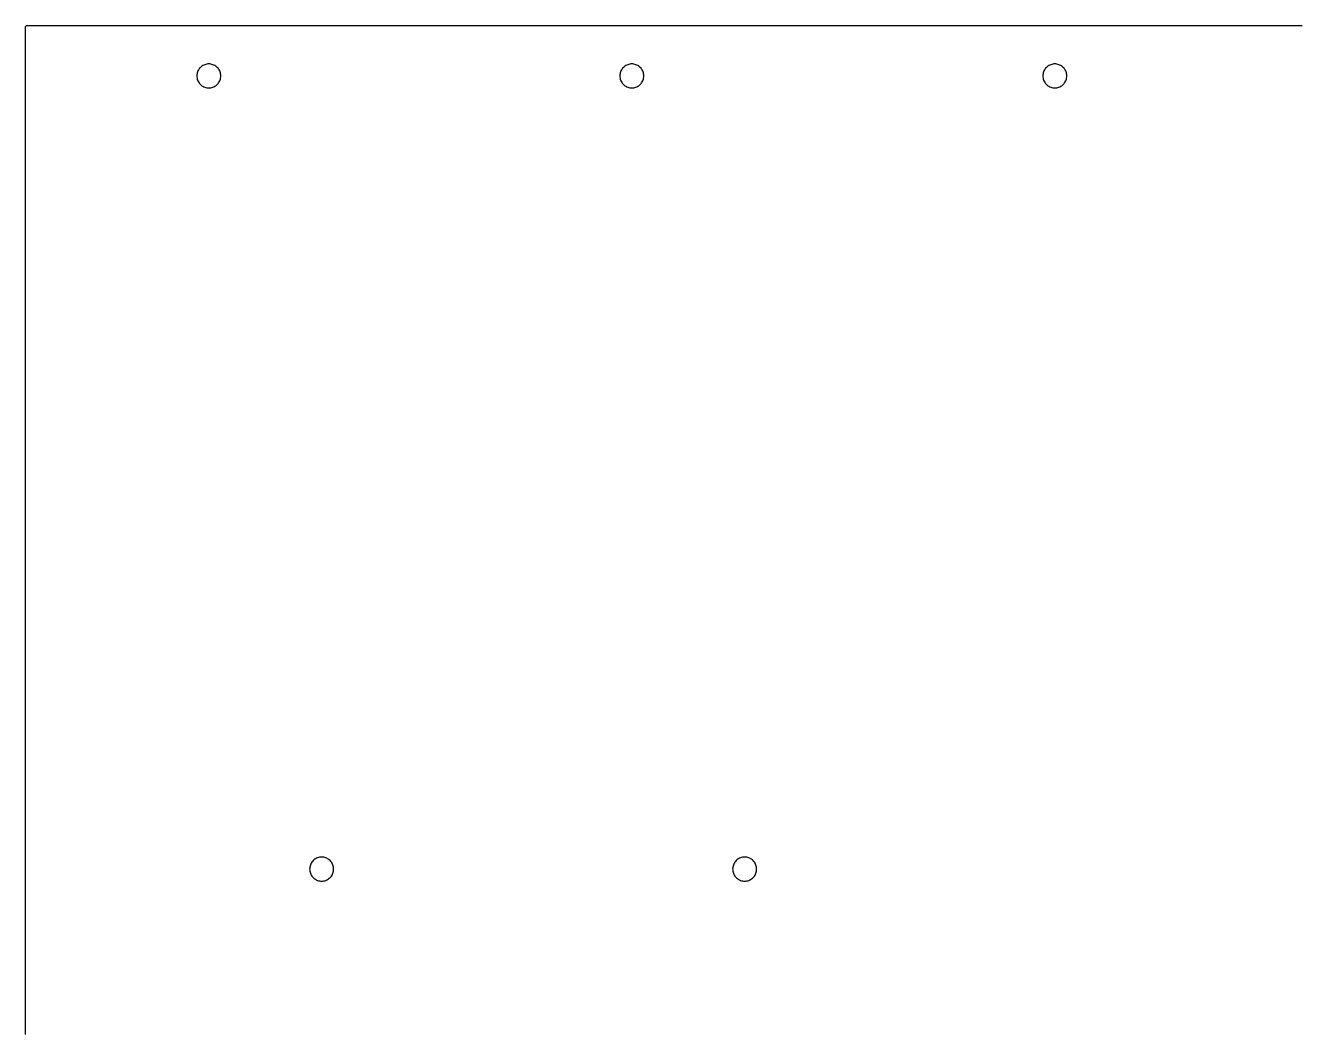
# Model space of a CAD drawing. Header units: millimetres. Extents: x 0 to 1322, y -1284 to 196.
# Drawn here: x 480 to 661, y -1140.8 to -997.7 of the extents above; entities that cross this region are included whole.
import ezdxf

# ---------------------------------------------------------------- set-up
doc = ezdxf.new("R2010")
doc.units = ezdxf.units.MM
doc.layers.add('REFERENCE_GEOMETRY', color=7, linetype='Continuous')

msp = doc.modelspace()

# ---------------------------------------------------------------- linework, layer by layer
at = {"layer": 'REFERENCE_GEOMETRY'}
msp.add_lwpolyline([(480, -1140.8054), (480, -1140.5554), (480, -1140.3054), (480, -1140.0555), (480, -1139.8055), (480, -1139.5555), (480, -1139.3056), (480, -1139.0556), (480, -1138.8056), (480, -1138.5557), (480, -1138.3057), (480, -1138.0557), (480, -1137.8058), (480, -1137.5558), (480, -1137.3058), (480, -1137.0559), (480, -1136.8059), (480, -1136.5559), (480, -1136.306), (480, -1136.056), (480, -1135.806), (480, -1135.5561), (480, -1135.3061), (480, -1135.0561), (480, -1134.8062), (480, -1134.5562), (480, -1134.3062), (480, -1134.0563), (480, -1133.8063), (480, -1133.5563), (480, -1133.3064), (480, -1133.0564), (480, -1132.8065), (480, -1132.5565), (480, -1132.3065), (480, -1132.0566), (480, -1131.8066), (480, -1131.5566), (480, -1131.3067), (480, -1131.0567), (480, -1130.8067), (480, -1130.5568), (480, -1130.3068), (480, -1130.0568), (480, -1129.8069), (480, -1129.5569), (480, -1129.3069), (480, -1129.057), (480, -1128.807), (480, -1128.557), (480, -1128.3071), (480, -1128.0571), (480, -1127.8071), (480, -1127.5572), (480, -1127.3072), (480, -1127.0572), (480, -1126.8073), (480, -1126.5573), (480, -1126.3073), (480, -1126.0574), (480, -1125.8074), (480, -1125.5574), (480, -1125.3075), (480, -1125.0575), (480, -1124.8075), (480, -1124.5576), (480, -1124.3076), (480, -1124.0577), (480, -1123.8077), (480, -1123.5577), (480, -1123.3078), (480, -1123.0578), (480, -1122.8078), (480, -1122.5579), (480, -1122.3079), (480, -1122.0579), (480, -1121.808), (480, -1121.558), (480, -1121.308), (480, -1121.0581), (480, -1120.8081), (480, -1120.5581), (480, -1120.3082), (480, -1120.0582), (480, -1119.8082), (480, -1119.5583), (480, -1119.3083), (480, -1119.0583), (480, -1118.8084), (480, -1118.5584), (480, -1118.3084), (480, -1118.0585), (480, -1117.8085), (480, -1117.5585), (480, -1117.3086), (480, -1117.0586), (480, -1116.8086), (480, -1116.5587), (480, -1116.3087), (480, -1116.0588), (480, -1115.8088), (480, -1115.5588), (480, -1115.3089), (480, -1115.0589), (480, -1114.8089), (480, -1114.559), (480, -1114.309), (480, -1114.059), (480, -1113.8091), (480, -1113.5591), (480, -1113.3091), (480, -1113.0592), (480, -1112.8092), (480, -1112.5592), (480, -1112.3093), (480, -1112.0593), (480, -1111.8093), (480, -1111.5594), (480, -1111.3094), (480, -1111.0594), (480, -1110.8095), (480, -1110.5595), (480, -1110.3095), (480, -1110.0596), (480, -1109.8096), (480, -1109.5596), (480, -1109.3097), (480, -1109.0597), (480, -1108.8097), (480, -1108.5598), (480, -1108.3098), (480, -1108.0598), (480, -1107.8099), (480, -1107.5599), (480, -1107.31), (480, -1107.06), (480, -1106.81), (480, -1106.5601), (480, -1106.3101), (480, -1106.0601), (480, -1105.8102), (480, -1105.5602), (480, -1105.3102), (480, -1105.0603), (480, -1104.8103), (480, -1104.5603), (480, -1104.3104), (480, -1104.0604), (480, -1103.8104), (480, -1103.5605), (480, -1103.3105), (480, -1103.0605), (480, -1102.8106), (480, -1102.5606), (480, -1102.3106), (480, -1102.0607), (480, -1101.8107), (480, -1101.5607), (480, -1101.3108), (480, -1101.0608), (480, -1100.8108), (480, -1100.5609), (480, -1100.3109), (480, -1100.0609), (480, -1099.811), (480, -1099.561), (480, -1099.3111), (480, -1099.0611), (480, -1098.8111), (480, -1098.5612), (480, -1098.3112), (480, -1098.0612), (480, -1097.8113), (480, -1097.5613), (480, -1097.3113), (480, -1097.0614), (480, -1096.8114), (480, -1096.5614), (480, -1096.3115), (480, -1096.0615), (480, -1095.8115), (480, -1095.5616), (480, -1095.3116), (480, -1095.0616), (480, -1094.8117), (480, -1094.5617), (480, -1094.3117), (480, -1094.0618), (480, -1093.8118), (480, -1093.5618), (480, -1093.3119), (480, -1093.0619), (480, -1092.8119), (480, -1092.562), (480, -1092.312), (480, -1092.062), (480, -1091.8121), (480, -1091.5621), (480, -1091.3121), (480, -1091.0622), (480, -1090.8122), (480, -1090.5623), (480, -1090.3123), (480, -1090.0623), (480, -1089.8124), (480, -1089.5624), (480, -1089.3124), (480, -1089.0625), (480, -1088.8125), (480, -1088.5625), (480, -1088.3126), (480, -1088.0626), (480, -1087.8126), (480, -1087.5627), (480, -1087.3127), (480, -1087.0627), (480, -1086.8128), (480, -1086.5628), (480, -1086.3128), (480, -1086.0629), (480, -1085.8129), (480, -1085.5629), (480, -1085.313), (480, -1085.063), (480, -1084.813), (480, -1084.5631), (480, -1084.3131), (480, -1084.0631), (480, -1083.8132), (480, -1083.5632), (480, -1083.3132), (480, -1083.0633), (480, -1082.8133), (480, -1082.5633), (480, -1082.3134), (480, -1082.0634), (480, -1081.8135), (480, -1081.5635), (480, -1081.3135), (480, -1081.0636), (480, -1080.8136), (480, -1080.5636), (480, -1080.3137), (480, -1080.0637), (480, -1079.8137), (480, -1079.5638), (480, -1079.3138), (480, -1079.0638), (480, -1078.8139), (480, -1078.5639), (480, -1078.3139), (480, -1078.064), (480, -1077.814), (480, -1077.564), (480, -1077.3141), (480, -1077.0641), (480, -1076.8141), (480, -1076.5642), (480, -1076.3142), (480, -1076.0642), (480, -1075.8143), (480, -1075.5643), (480, -1075.3143), (480, -1075.0644), (480, -1074.8144), (480, -1074.5644), (480, -1074.3145), (480, -1074.0645), (480, -1073.8146), (480, -1073.5646), (480, -1073.3146), (480, -1073.0647), (480, -1072.8147), (480, -1072.5647), (480, -1072.3148), (480, -1072.0648), (480, -1071.8148), (480, -1071.5649), (480, -1071.3149), (480, -1071.0649), (480, -1070.815), (480, -1070.565), (480, -1070.315), (480, -1070.0651), (480, -1069.8151), (480, -1069.5651), (480, -1069.3152), (480, -1069.0652), (480, -1068.8152), (480, -1068.5653), (480, -1068.3153), (480, -1068.0653), (480, -1067.8154), (480, -1067.5654), (480, -1067.3154), (480, -1067.0655), (480, -1066.8155), (480, -1066.5655), (480, -1066.3156), (480, -1066.0656), (480, -1065.8156), (480, -1065.5657), (480, -1065.3157), (480, -1065.0658), (480, -1064.8158), (480, -1064.5658), (480, -1064.3159), (480, -1064.0659), (480, -1063.8159), (480, -1063.566), (480, -1063.316), (480, -1063.066), (480, -1062.8161), (480, -1062.5661), (480, -1062.3161), (480, -1062.0662), (480, -1061.8162), (480, -1061.5662), (480, -1061.3163), (480, -1061.0663), (480, -1060.8163), (480, -1060.5664), (480, -1060.3164), (480, -1060.0664), (480, -1059.8165), (480, -1059.5665), (480, -1059.3165), (480, -1059.0666), (480, -1058.8166), (480, -1058.5666), (480, -1058.3167), (480, -1058.0667), (480, -1057.8167), (480, -1057.5668), (480, -1057.3168), (480, -1057.0668), (480, -1056.8169), (480, -1056.5669), (480, -1056.317), (480, -1056.067), (480, -1055.817), (480, -1055.5671), (480, -1055.3171), (480, -1055.0671), (480, -1054.8172), (480, -1054.5672), (480, -1054.3172), (480, -1054.0673), (480, -1053.8173), (480, -1053.5673), (480, -1053.3174), (480, -1053.0674), (480, -1052.8174), (480, -1052.5675), (480, -1052.3175), (480, -1052.0675), (480, -1051.8176), (480, -1051.5676), (480, -1051.3176), (480, -1051.0677), (480, -1050.8177), (480, -1050.5677), (480, -1050.3178), (480, -1050.0678), (480, -1049.8178), (480, -1049.5679), (480, -1049.3179), (480, -1049.0679), (480, -1048.818), (480, -1048.568), (480, -1048.3181), (480, -1048.0681), (480, -1047.8181), (480, -1047.5682), (480, -1047.3182), (480, -1047.0682), (480, -1046.8183), (480, -1046.5683), (480, -1046.3183), (480, -1046.0684), (480, -1045.8184), (480, -1045.5684), (480, -1045.3185), (480, -1045.0685), (480, -1044.8185), (480, -1044.5686), (480, -1044.3186), (480, -1044.0686), (480, -1043.8187), (480, -1043.5687), (480, -1043.3187), (480, -1043.0688), (480, -1042.8188), (480, -1042.5688), (480, -1042.3189), (480, -1042.0689), (480, -1041.8189), (480, -1041.569), (480, -1041.319), (480, -1041.069), (480, -1040.8191), (480, -1040.5691), (480, -1040.3191), (480, -1040.0692), (480, -1039.8192), (480, -1039.5693), (480, -1039.3193), (480, -1039.0693), (480, -1038.8194), (480, -1038.5694), (480, -1038.3194), (480, -1038.0695), (480, -1037.8195), (480, -1037.5695), (480, -1037.3196), (480, -1037.0696), (480, -1036.8196), (480, -1036.5697), (480, -1036.3197), (480, -1036.0697), (480, -1035.8198), (480, -1035.5698), (480, -1035.3198), (480, -1035.0699), (480, -1034.8199), (480, -1034.5699), (480, -1034.32), (480, -1034.07), (480, -1033.82), (480, -1033.5701), (480, -1033.3201), (480, -1033.0701), (480, -1032.8202), (480, -1032.5702), (480, -1032.3202), (480, -1032.0703), (480, -1031.8203), (480, -1031.5704), (480, -1031.3204), (480, -1031.0704), (480, -1030.8205), (480, -1030.5705), (480, -1030.3205), (480, -1030.0706), (480, -1029.8206), (480, -1029.5706), (480, -1029.3207), (480, -1029.0707), (480, -1028.8207), (480, -1028.5708), (480, -1028.3208), (480, -1028.0708), (480, -1027.8209), (480, -1027.5709), (480, -1027.3209), (480, -1027.071), (480, -1026.821), (480, -1026.571), (480, -1026.3211), (480, -1026.0711), (480, -1025.8211), (480, -1025.5712), (480, -1025.3212), (480, -1025.0712), (480, -1024.8213), (480, -1024.5713), (480, -1024.3213), (480, -1024.0714), (480, -1023.8214), (480, -1023.5714), (480, -1023.3215), (480, -1023.0715), (480, -1022.8216), (480, -1022.5716), (480, -1022.3216), (480, -1022.0717), (480, -1021.8217), (480, -1021.5717), (480, -1021.3218), (480, -1021.0718), (480, -1020.8218), (480, -1020.5719), (480, -1020.3219), (480, -1020.0719), (480, -1019.822), (480, -1019.572), (480, -1019.322), (480, -1019.0721), (480, -1018.8221), (480, -1018.5721), (480, -1018.3222), (480, -1018.0722), (480, -1017.8222), (480, -1017.5723), (480, -1017.3223), (480, -1017.0723), (480, -1016.8224), (480, -1016.5724), (480, -1016.3224), (480, -1016.0725), (480, -1015.8225), (480, -1015.5725), (480, -1015.3226), (480, -1015.0726), (480, -1014.8226), (480, -1014.5727), (480, -1014.3227), (480, -1014.0728), (480, -1013.8228), (480, -1013.5728), (480, -1013.3229), (480, -1013.0729), (480, -1012.8229), (480, -1012.573), (480, -1012.323), (480, -1012.073), (480, -1011.8231), (480, -1011.5731), (480, -1011.3231), (480, -1011.0732), (480, -1010.8232), (480, -1010.5732), (480, -1010.3233), (480, -1010.0733), (480, -1009.8233), (480, -1009.5734), (480, -1009.3234), (480, -1009.0734), (480, -1008.8235), (480, -1008.5735), (480, -1008.3235), (480, -1008.0736), (480, -1007.8236), (480, -1007.5736), (480, -1007.3237), (480, -1007.0737), (480, -1006.8237), (480, -1006.5738), (480, -1006.3238), (480, -1006.0739), (480, -1005.8239), (480, -1005.5739), (480, -1005.324), (480, -1005.074), (480, -1004.824), (480, -1004.5741), (480, -1004.3241), (480, -1004.0741), (480, -1003.8242), (480, -1003.5742), (480, -1003.3242), (480, -1003.0743), (480, -1002.8243), (480, -1002.5743), (480, -1002.3244), (480, -1002.0744), (480, -1001.8244), (480, -1001.5745), (480, -1001.3245), (480, -1001.0745), (480, -1000.8246), (480, -1000.5746), (480, -1000.3246), (480, -1000.0747), (480, -999.8247), (480, -999.5747), (480, -999.3248), (480, -999.0748), (480, -998.8248), (480, -998.5749), (480, -998.3249), (480, -998.0749), (480, -997.825), (480.125, -997.7), (480.3749, -997.7), (480.6249, -997.7), (480.8749, -997.7), (481.1248, -997.7), (481.3748, -997.7), (481.6248, -997.7), (481.8747, -997.7), (482.1247, -997.7), (482.3747, -997.7), (482.6246, -997.7), (482.8746, -997.7), (483.1246, -997.7), (483.3745, -997.7), (483.6245, -997.7), (483.8745, -997.7), (484.1244, -997.7), (484.3744, -997.7), (484.6244, -997.7), (484.8743, -997.7), (485.1243, -997.7), (485.3743, -997.7), (485.6242, -997.7), (485.8742, -997.7), (486.1242, -997.7), (486.3741, -997.7), (486.6241, -997.7), (486.8741, -997.7), (487.124, -997.7), (487.374, -997.7), (487.624, -997.7), (487.8739, -997.7), (488.1239, -997.7), (488.3739, -997.7), (488.6238, -997.7), (488.8738, -997.7), (489.1237, -997.7), (489.3737, -997.7), (489.6237, -997.7), (489.8736, -997.7), (490.1236, -997.7), (490.3736, -997.7), (490.6235, -997.7), (490.8735, -997.7), (491.1235, -997.7), (491.3734, -997.7), (491.6234, -997.7), (491.8734, -997.7), (492.1233, -997.7), (492.3733, -997.7), (492.6233, -997.7), (492.8732, -997.7), (493.1232, -997.7), (493.3732, -997.7), (493.6231, -997.7), (493.8731, -997.7), (494.1231, -997.7), (494.373, -997.7), (494.623, -997.7), (494.873, -997.7), (495.1229, -997.7), (495.3729, -997.7), (495.6229, -997.7), (495.8728, -997.7), (496.1228, -997.7), (496.3728, -997.7), (496.6227, -997.7), (496.8727, -997.7), (497.1226, -997.7), (497.3726, -997.7), (497.6226, -997.7), (497.8725, -997.7), (498.1225, -997.7), (498.3725, -997.7), (498.6224, -997.7), (498.8724, -997.7), (499.1224, -997.7), (499.3723, -997.7), (499.6223, -997.7), (499.8723, -997.7), (500.1222, -997.7), (500.3722, -997.7), (500.6222, -997.7), (500.8721, -997.7), (501.1221, -997.7), (501.3721, -997.7), (501.622, -997.7), (501.872, -997.7), (502.122, -997.7), (502.3719, -997.7), (502.6219, -997.7), (502.8719, -997.7), (503.1218, -997.7), (503.3718, -997.7), (503.6218, -997.7), (503.8717, -997.7), (504.1217, -997.7), (504.3717, -997.7), (504.6216, -997.7), (504.8716, -997.7), (505.1216, -997.7), (505.3715, -997.7), (505.6215, -997.7), (505.8714, -997.7), (506.1214, -997.7), (506.3714, -997.7), (506.6213, -997.7), (506.8713, -997.7), (507.1213, -997.7), (507.3712, -997.7), (507.6212, -997.7), (507.8712, -997.7), (508.1211, -997.7), (508.3711, -997.7), (508.6211, -997.7), (508.871, -997.7), (509.121, -997.7), (509.371, -997.7), (509.6209, -997.7), (509.8709, -997.7), (510.1209, -997.7), (510.3708, -997.7), (510.6208, -997.7), (510.8708, -997.7), (511.1207, -997.7), (511.3707, -997.7), (511.6207, -997.7), (511.8706, -997.7), (512.1206, -997.7), (512.3706, -997.7), (512.6205, -997.7), (512.8705, -997.7), (513.1205, -997.7), (513.3704, -997.7), (513.6204, -997.7), (513.8704, -997.7), (514.1203, -997.7), (514.3703, -997.7), (514.6202, -997.7), (514.8702, -997.7), (515.1202, -997.7), (515.3701, -997.7), (515.6201, -997.7), (515.8701, -997.7), (516.12, -997.7), (516.37, -997.7), (516.62, -997.7), (516.8699, -997.7), (517.1199, -997.7), (517.3699, -997.7), (517.6198, -997.7), (517.8698, -997.7), (518.1198, -997.7), (518.3697, -997.7), (518.6197, -997.7), (518.8697, -997.7), (519.1196, -997.7), (519.3696, -997.7), (519.6196, -997.7), (519.8695, -997.7), (520.1195, -997.7), (520.3695, -997.7), (520.6194, -997.7), (520.8694, -997.7), (521.1194, -997.7), (521.3693, -997.7), (521.6193, -997.7), (521.8693, -997.7), (522.1192, -997.7), (522.3692, -997.7), (522.6191, -997.7), (522.8691, -997.7), (523.1191, -997.7), (523.369, -997.7), (523.619, -997.7), (523.869, -997.7), (524.1189, -997.7), (524.3689, -997.7), (524.6189, -997.7), (524.8688, -997.7), (525.1188, -997.7), (525.3688, -997.7), (525.6187, -997.7), (525.8687, -997.7), (526.1187, -997.7), (526.3686, -997.7), (526.6186, -997.7), (526.8686, -997.7), (527.1185, -997.7), (527.3685, -997.7), (527.6185, -997.7), (527.8684, -997.7), (528.1184, -997.7), (528.3684, -997.7), (528.6183, -997.7), (528.8683, -997.7), (529.1183, -997.7), (529.3682, -997.7), (529.6182, -997.7), (529.8682, -997.7), (530.1181, -997.7), (530.3681, -997.7), (530.6181, -997.7), (530.868, -997.7), (531.118, -997.7), (531.3679, -997.7), (531.6179, -997.7), (531.8679, -997.7), (532.1178, -997.7), (532.3678, -997.7), (532.6178, -997.7), (532.8677, -997.7), (533.1177, -997.7), (533.3677, -997.7), (533.6176, -997.7), (533.8676, -997.7), (534.1176, -997.7), (534.3675, -997.7), (534.6175, -997.7), (534.8675, -997.7), (535.1174, -997.7), (535.3674, -997.7), (535.6174, -997.7), (535.8673, -997.7), (536.1173, -997.7), (536.3673, -997.7), (536.6172, -997.7), (536.8672, -997.7), (537.1172, -997.7), (537.3671, -997.7), (537.6171, -997.7), (537.8671, -997.7), (538.117, -997.7), (538.367, -997.7), (538.617, -997.7), (538.8669, -997.7), (539.1169, -997.7), (539.3668, -997.7), (539.6168, -997.7), (539.8668, -997.7), (540.1167, -997.7), (540.3667, -997.7), (540.6167, -997.7), (540.8666, -997.7), (541.1166, -997.7), (541.3666, -997.7), (541.6165, -997.7), (541.8665, -997.7), (542.1165, -997.7), (542.3664, -997.7), (542.6164, -997.7), (542.8664, -997.7), (543.1163, -997.7), (543.3663, -997.7), (543.6163, -997.7), (543.8662, -997.7), (544.1162, -997.7), (544.3662, -997.7), (544.6161, -997.7), (544.8661, -997.7), (545.1161, -997.7), (545.366, -997.7), (545.616, -997.7), (545.866, -997.7), (546.1159, -997.7), (546.3659, -997.7), (546.6159, -997.7), (546.8658, -997.7), (547.1158, -997.7), (547.3658, -997.7), (547.6157, -997.7), (547.8657, -997.7), (548.1156, -997.7), (548.3656, -997.7), (548.6156, -997.7), (548.8655, -997.7), (549.1155, -997.7), (549.3655, -997.7), (549.6154, -997.7), (549.8654, -997.7), (550.1154, -997.7), (550.3653, -997.7), (550.6153, -997.7), (550.8653, -997.7), (551.1152, -997.7), (551.3652, -997.7), (551.6152, -997.7), (551.8651, -997.7), (552.1151, -997.7), (552.3651, -997.7), (552.615, -997.7), (552.865, -997.7), (553.115, -997.7), (553.3649, -997.7), (553.6149, -997.7), (553.8649, -997.7), (554.1148, -997.7), (554.3648, -997.7), (554.6148, -997.7), (554.8647, -997.7), (555.1147, -997.7), (555.3647, -997.7), (555.6146, -997.7), (555.8646, -997.7), (556.1146, -997.7), (556.3645, -997.7), (556.6145, -997.7), (556.8644, -997.7), (557.1144, -997.7), (557.3644, -997.7), (557.6143, -997.7), (557.8643, -997.7), (558.1143, -997.7), (558.3642, -997.7), (558.6142, -997.7), (558.8642, -997.7), (559.1141, -997.7), (559.3641, -997.7), (559.6141, -997.7), (559.864, -997.7), (560.114, -997.7), (560.364, -997.7), (560.6139, -997.7), (560.8639, -997.7), (561.1139, -997.7), (561.3638, -997.7), (561.6138, -997.7), (561.8638, -997.7), (562.1137, -997.7), (562.3637, -997.7), (562.6137, -997.7), (562.8636, -997.7), (563.1136, -997.7), (563.3636, -997.7), (563.6135, -997.7), (563.8635, -997.7), (564.1135, -997.7), (564.3634, -997.7), (564.6134, -997.7), (564.8633, -997.7), (565.1133, -997.7), (565.3633, -997.7), (565.6132, -997.7), (565.8632, -997.7), (566.1132, -997.7), (566.3631, -997.7), (566.6131, -997.7), (566.8631, -997.7), (567.113, -997.7), (567.363, -997.7), (567.613, -997.7), (567.8629, -997.7), (568.1129, -997.7), (568.3629, -997.7), (568.6128, -997.7), (568.8628, -997.7), (569.1128, -997.7), (569.3627, -997.7), (569.6127, -997.7), (569.8627, -997.7), (570.1126, -997.7), (570.3626, -997.7), (570.6126, -997.7), (570.8625, -997.7), (571.1125, -997.7), (571.3625, -997.7), (571.6124, -997.7), (571.8624, -997.7), (572.1124, -997.7), (572.3623, -997.7), (572.6123, -997.7), (572.8623, -997.7), (573.1122, -997.7), (573.3622, -997.7), (573.6121, -997.7), (573.8621, -997.7), (574.1121, -997.7), (574.362, -997.7), (574.612, -997.7), (574.862, -997.7), (575.1119, -997.7), (575.3619, -997.7), (575.6119, -997.7), (575.8618, -997.7), (576.1118, -997.7), (576.3618, -997.7), (576.6117, -997.7), (576.8617, -997.7), (577.1117, -997.7), (577.3616, -997.7), (577.6116, -997.7), (577.8616, -997.7), (578.1115, -997.7), (578.3615, -997.7), (578.6115, -997.7), (578.8614, -997.7), (579.1114, -997.7), (579.3614, -997.7), (579.6113, -997.7), (579.8613, -997.7), (580.1113, -997.7), (580.3612, -997.7), (580.6112, -997.7), (580.8612, -997.7), (581.1111, -997.7), (581.3611, -997.7), (581.6111, -997.7), (581.861, -997.7), (582.111, -997.7), (582.3609, -997.7), (582.6109, -997.7), (582.8609, -997.7), (583.1108, -997.7), (583.3608, -997.7), (583.6108, -997.7), (583.8607, -997.7), (584.1107, -997.7), (584.3607, -997.7), (584.6106, -997.7), (584.8606, -997.7), (585.1106, -997.7), (585.3605, -997.7), (585.6105, -997.7), (585.8605, -997.7), (586.1104, -997.7), (586.3604, -997.7), (586.6104, -997.7), (586.8603, -997.7), (587.1103, -997.7), (587.3603, -997.7), (587.6102, -997.7), (587.8602, -997.7), (588.1102, -997.7), (588.3601, -997.7), (588.6101, -997.7), (588.8601, -997.7), (589.11, -997.7), (589.36, -997.7), (589.61, -997.7), (589.8599, -997.7), (590.1099, -997.7), (590.3598, -997.7), (590.6098, -997.7), (590.8598, -997.7), (591.1097, -997.7), (591.3597, -997.7), (591.6097, -997.7), (591.8596, -997.7), (592.1096, -997.7), (592.3596, -997.7), (592.6095, -997.7), (592.8595, -997.7), (593.1095, -997.7), (593.3594, -997.7), (593.6094, -997.7), (593.8594, -997.7), (594.1093, -997.7), (594.3593, -997.7), (594.6093, -997.7), (594.8592, -997.7), (595.1092, -997.7), (595.3592, -997.7), (595.6091, -997.7), (595.8591, -997.7), (596.1091, -997.7), (596.359, -997.7), (596.609, -997.7), (596.859, -997.7), (597.1089, -997.7), (597.3589, -997.7), (597.6089, -997.7), (597.8588, -997.7), (598.1088, -997.7), (598.3588, -997.7), (598.6087, -997.7), (598.8587, -997.7), (599.1086, -997.7), (599.3586, -997.7), (599.6086, -997.7), (599.8585, -997.7), (600.1085, -997.7), (600.3585, -997.7), (600.6084, -997.7), (600.8584, -997.7), (601.1084, -997.7), (601.3583, -997.7), (601.6083, -997.7), (601.8583, -997.7), (602.1082, -997.7), (602.3582, -997.7), (602.6082, -997.7), (602.8581, -997.7), (603.1081, -997.7), (603.3581, -997.7), (603.608, -997.7), (603.858, -997.7), (604.108, -997.7), (604.3579, -997.7), (604.6079, -997.7), (604.8579, -997.7), (605.1078, -997.7), (605.3578, -997.7), (605.6078, -997.7), (605.8577, -997.7), (606.1077, -997.7), (606.3577, -997.7), (606.6076, -997.7), (606.8576, -997.7), (607.1075, -997.7), (607.3575, -997.7), (607.6075, -997.7), (607.8574, -997.7), (608.1074, -997.7), (608.3574, -997.7), (608.6073, -997.7), (608.8573, -997.7), (609.1073, -997.7), (609.3572, -997.7), (609.6072, -997.7), (609.8572, -997.7), (610.1071, -997.7), (610.3571, -997.7), (610.6071, -997.7), (610.857, -997.7), (611.107, -997.7), (611.357, -997.7), (611.6069, -997.7), (611.8569, -997.7), (612.1069, -997.7), (612.3568, -997.7), (612.6068, -997.7), (612.8568, -997.7), (613.1067, -997.7), (613.3567, -997.7), (613.6067, -997.7), (613.8566, -997.7), (614.1066, -997.7), (614.3566, -997.7), (614.6065, -997.7), (614.8565, -997.7), (615.1065, -997.7), (615.3564, -997.7), (615.6064, -997.7), (615.8563, -997.7), (616.1063, -997.7), (616.3563, -997.7), (616.6062, -997.7), (616.8562, -997.7), (617.1062, -997.7), (617.3561, -997.7), (617.6061, -997.7), (617.8561, -997.7), (618.106, -997.7), (618.356, -997.7), (618.606, -997.7), (618.8559, -997.7), (619.1059, -997.7), (619.3559, -997.7), (619.6058, -997.7), (619.8558, -997.7), (620.1058, -997.7), (620.3557, -997.7), (620.6057, -997.7), (620.8557, -997.7), (621.1056, -997.7), (621.3556, -997.7), (621.6056, -997.7), (621.8555, -997.7), (622.1055, -997.7), (622.3555, -997.7), (622.6054, -997.7), (622.8554, -997.7), (623.1054, -997.7), (623.3553, -997.7), (623.6053, -997.7), (623.8553, -997.7), (624.1052, -997.7), (624.3552, -997.7), (624.6051, -997.7), (624.8551, -997.7), (625.1051, -997.7), (625.355, -997.7), (625.605, -997.7), (625.855, -997.7), (626.1049, -997.7), (626.3549, -997.7), (626.6049, -997.7), (626.8548, -997.7), (627.1048, -997.7), (627.3548, -997.7), (627.6047, -997.7), (627.8547, -997.7), (628.1047, -997.7), (628.3546, -997.7), (628.6046, -997.7), (628.8546, -997.7), (629.1045, -997.7), (629.3545, -997.7), (629.6045, -997.7), (629.8544, -997.7), (630.1044, -997.7), (630.3544, -997.7), (630.6043, -997.7), (630.8543, -997.7), (631.1043, -997.7), (631.3542, -997.7), (631.6042, -997.7), (631.8542, -997.7), (632.1041, -997.7), (632.3541, -997.7), (632.604, -997.7), (632.854, -997.7), (633.104, -997.7), (633.3539, -997.7), (633.6039, -997.7), (633.8539, -997.7), (634.1038, -997.7), (634.3538, -997.7), (634.6038, -997.7), (634.8537, -997.7), (635.1037, -997.7), (635.3537, -997.7), (635.6036, -997.7), (635.8536, -997.7), (636.1036, -997.7), (636.3535, -997.7), (636.6035, -997.7), (636.8535, -997.7), (637.1034, -997.7), (637.3534, -997.7), (637.6034, -997.7), (637.8533, -997.7), (638.1033, -997.7), (638.3533, -997.7), (638.6032, -997.7), (638.8532, -997.7), (639.1032, -997.7), (639.3531, -997.7), (639.6031, -997.7), (639.8531, -997.7), (640.103, -997.7), (640.353, -997.7), (640.603, -997.7), (640.8529, -997.7), (641.1029, -997.7), (641.3528, -997.7), (641.6028, -997.7), (641.8528, -997.7), (642.1027, -997.7), (642.3527, -997.7), (642.6027, -997.7), (642.8526, -997.7), (643.1026, -997.7), (643.3526, -997.7), (643.6025, -997.7), (643.8525, -997.7), (644.1025, -997.7), (644.3524, -997.7), (644.6024, -997.7), (644.8524, -997.7), (645.1023, -997.7), (645.3523, -997.7), (645.6023, -997.7), (645.8522, -997.7), (646.1022, -997.7), (646.3522, -997.7), (646.6021, -997.7), (646.8521, -997.7), (647.1021, -997.7), (647.352, -997.7), (647.602, -997.7), (647.852, -997.7), (648.1019, -997.7), (648.3519, -997.7), (648.6019, -997.7), (648.8518, -997.7), (649.1018, -997.7), (649.3518, -997.7), (649.6017, -997.7), (649.8517, -997.7), (650.1016, -997.7), (650.3516, -997.7), (650.6016, -997.7), (650.8515, -997.7), (651.1015, -997.7), (651.3515, -997.7), (651.6014, -997.7), (651.8514, -997.7), (652.1014, -997.7), (652.3513, -997.7), (652.6013, -997.7), (652.8513, -997.7), (653.1012, -997.7), (653.3512, -997.7), (653.6012, -997.7), (653.8511, -997.7), (654.1011, -997.7), (654.3511, -997.7), (654.601, -997.7), (654.851, -997.7), (655.101, -997.7), (655.3509, -997.7), (655.6009, -997.7), (655.8509, -997.7), (656.1008, -997.7), (656.3508, -997.7), (656.6008, -997.7), (656.8507, -997.7), (657.1007, -997.7), (657.3507, -997.7), (657.6006, -997.7), (657.8506, -997.7), (658.1005, -997.7), (658.3505, -997.7), (658.6005, -997.7), (658.8504, -997.7), (659.1004, -997.7), (659.3504, -997.7), (659.6003, -997.7), (659.8503, -997.7), (660.1003, -997.7), (660.3502, -997.7), (660.6002, -997.7), (660.8502, -997.7), (661.1001, -997.7)], dxfattribs=at)
for points in [[(507.7, -1004.85), (507.6935, -1004.7018), (507.6742, -1004.5548), (507.6421, -1004.41), (507.5975, -1004.2686), (507.5407, -1004.1315), (507.4722, -1004), (507.3926, -1003.8749), (507.3023, -1003.7573), (507.2021, -1003.6479), (507.0927, -1003.5477), (506.9751, -1003.4574), (506.85, -1003.3778), (506.7185, -1003.3093), (506.5814, -1003.2525), (506.44, -1003.2079), (506.2952, -1003.1758), (506.1482, -1003.1565), (506, -1003.15), (505.8518, -1003.1565), (505.7048, -1003.1758), (505.56, -1003.2079), (505.4186, -1003.2525), (505.2815, -1003.3093), (505.15, -1003.3778), (505.0249, -1003.4574), (504.9073, -1003.5477), (504.7979, -1003.6479), (504.6977, -1003.7573), (504.6074, -1003.8749), (504.5278, -1004), (504.4593, -1004.1315), (504.4025, -1004.2686), (504.3579, -1004.41), (504.3258, -1004.5548), (504.3065, -1004.7018), (504.3, -1004.85), (504.3065, -1004.9982), (504.3258, -1005.1452), (504.3579, -1005.29), (504.4025, -1005.4314), (504.4593, -1005.5685), (504.5278, -1005.7), (504.6074, -1005.8251), (504.6977, -1005.9427), (504.7979, -1006.0521), (504.9073, -1006.1523), (505.0249, -1006.2426), (505.15, -1006.3222), (505.2815, -1006.3907), (505.4186, -1006.4475), (505.56, -1006.4921), (505.7048, -1006.5242), (505.8518, -1006.5435), (506, -1006.55), (506.1482, -1006.5435), (506.2952, -1006.5242), (506.44, -1006.4921), (506.5814, -1006.4475), (506.7185, -1006.3907), (506.85, -1006.3222), (506.9751, -1006.2426), (507.0927, -1006.1523), (507.2021, -1006.0521), (507.3023, -1005.9427), (507.3926, -1005.8251), (507.4722, -1005.7), (507.5407, -1005.5685), (507.5975, -1005.4314), (507.6421, -1005.29), (507.6742, -1005.1452), (507.6935, -1004.9982)], [(567.7, -1004.85), (567.6935, -1004.7018), (567.6742, -1004.5548), (567.6421, -1004.41), (567.5975, -1004.2686), (567.5407, -1004.1315), (567.4722, -1004), (567.3926, -1003.8749), (567.3023, -1003.7573), (567.2021, -1003.6479), (567.0927, -1003.5477), (566.9751, -1003.4574), (566.85, -1003.3778), (566.7185, -1003.3093), (566.5814, -1003.2525), (566.44, -1003.2079), (566.2952, -1003.1758), (566.1482, -1003.1565), (566, -1003.15), (565.8518, -1003.1565), (565.7048, -1003.1758), (565.56, -1003.2079), (565.4186, -1003.2525), (565.2815, -1003.3093), (565.15, -1003.3778), (565.0249, -1003.4574), (564.9073, -1003.5477), (564.7979, -1003.6479), (564.6977, -1003.7573), (564.6074, -1003.8749), (564.5278, -1004), (564.4593, -1004.1315), (564.4025, -1004.2686), (564.3579, -1004.41), (564.3258, -1004.5548), (564.3065, -1004.7018), (564.3, -1004.85), (564.3065, -1004.9982), (564.3258, -1005.1452), (564.3579, -1005.29), (564.4025, -1005.4314), (564.4593, -1005.5685), (564.5278, -1005.7), (564.6074, -1005.8251), (564.6977, -1005.9427), (564.7979, -1006.0521), (564.9073, -1006.1523), (565.0249, -1006.2426), (565.15, -1006.3222), (565.2815, -1006.3907), (565.4186, -1006.4475), (565.56, -1006.4921), (565.7048, -1006.5242), (565.8518, -1006.5435), (566, -1006.55), (566.1482, -1006.5435), (566.2952, -1006.5242), (566.44, -1006.4921), (566.5814, -1006.4475), (566.7185, -1006.3907), (566.85, -1006.3222), (566.9751, -1006.2426), (567.0927, -1006.1523), (567.2021, -1006.0521), (567.3023, -1005.9427), (567.3926, -1005.8251), (567.4722, -1005.7), (567.5407, -1005.5685), (567.5975, -1005.4314), (567.6421, -1005.29), (567.6742, -1005.1452), (567.6935, -1004.9982)], [(627.7, -1004.85), (627.6935, -1004.7018), (627.6742, -1004.5548), (627.6421, -1004.41), (627.5975, -1004.2686), (627.5407, -1004.1315), (627.4722, -1004), (627.3926, -1003.8749), (627.3023, -1003.7573), (627.2021, -1003.6479), (627.0927, -1003.5477), (626.9751, -1003.4574), (626.85, -1003.3778), (626.7185, -1003.3093), (626.5814, -1003.2525), (626.44, -1003.2079), (626.2952, -1003.1758), (626.1482, -1003.1565), (626, -1003.15), (625.8518, -1003.1565), (625.7048, -1003.1758), (625.56, -1003.2079), (625.4186, -1003.2525), (625.2815, -1003.3093), (625.15, -1003.3778), (625.0249, -1003.4574), (624.9073, -1003.5477), (624.7979, -1003.6479), (624.6977, -1003.7573), (624.6074, -1003.8749), (624.5278, -1004), (624.4593, -1004.1315), (624.4025, -1004.2686), (624.3579, -1004.41), (624.3258, -1004.5548), (624.3065, -1004.7018), (624.3, -1004.85), (624.3065, -1004.9982), (624.3258, -1005.1452), (624.3579, -1005.29), (624.4025, -1005.4314), (624.4593, -1005.5685), (624.5278, -1005.7), (624.6074, -1005.8251), (624.6977, -1005.9427), (624.7979, -1006.0521), (624.9073, -1006.1523), (625.0249, -1006.2426), (625.15, -1006.3222), (625.2815, -1006.3907), (625.4186, -1006.4475), (625.56, -1006.4921), (625.7048, -1006.5242), (625.8518, -1006.5435), (626, -1006.55), (626.1482, -1006.5435), (626.2952, -1006.5242), (626.44, -1006.4921), (626.5814, -1006.4475), (626.7185, -1006.3907), (626.85, -1006.3222), (626.9751, -1006.2426), (627.0927, -1006.1523), (627.2021, -1006.0521), (627.3023, -1005.9427), (627.3926, -1005.8251), (627.4722, -1005.7), (627.5407, -1005.5685), (627.5975, -1005.4314), (627.6421, -1005.29), (627.6742, -1005.1452), (627.6935, -1004.9982)], [(523.7, -1117.35), (523.6935, -1117.2018), (523.6742, -1117.0548), (523.6421, -1116.91), (523.5975, -1116.7686), (523.5407, -1116.6315), (523.4722, -1116.5), (523.3926, -1116.3749), (523.3023, -1116.2573), (523.2021, -1116.1479), (523.0927, -1116.0477), (522.9751, -1115.9574), (522.85, -1115.8778), (522.7185, -1115.8093), (522.5814, -1115.7525), (522.44, -1115.7079), (522.2952, -1115.6758), (522.1482, -1115.6565), (522, -1115.65), (521.8518, -1115.6565), (521.7048, -1115.6758), (521.56, -1115.7079), (521.4186, -1115.7525), (521.2815, -1115.8093), (521.15, -1115.8778), (521.0249, -1115.9574), (520.9073, -1116.0477), (520.7979, -1116.1479), (520.6977, -1116.2573), (520.6074, -1116.3749), (520.5278, -1116.5), (520.4593, -1116.6315), (520.4025, -1116.7686), (520.3579, -1116.91), (520.3258, -1117.0548), (520.3065, -1117.2018), (520.3, -1117.35), (520.3065, -1117.4982), (520.3258, -1117.6452), (520.3579, -1117.79), (520.4025, -1117.9314), (520.4593, -1118.0685), (520.5278, -1118.2), (520.6074, -1118.3251), (520.6977, -1118.4427), (520.7979, -1118.5521), (520.9073, -1118.6523), (521.0249, -1118.7426), (521.15, -1118.8222), (521.2815, -1118.8907), (521.4186, -1118.9475), (521.56, -1118.9921), (521.7048, -1119.0242), (521.8518, -1119.0435), (522, -1119.05), (522.1482, -1119.0435), (522.2952, -1119.0242), (522.44, -1118.9921), (522.5814, -1118.9475), (522.7185, -1118.8907), (522.85, -1118.8222), (522.9751, -1118.7426), (523.0927, -1118.6523), (523.2021, -1118.5521), (523.3023, -1118.4427), (523.3926, -1118.3251), (523.4722, -1118.2), (523.5407, -1118.0685), (523.5975, -1117.9314), (523.6421, -1117.79), (523.6742, -1117.6452), (523.6935, -1117.4982)], [(583.7, -1117.35), (583.6935, -1117.2018), (583.6742, -1117.0548), (583.6421, -1116.91), (583.5975, -1116.7686), (583.5407, -1116.6315), (583.4722, -1116.5), (583.3926, -1116.3749), (583.3023, -1116.2573), (583.2021, -1116.1479), (583.0927, -1116.0477), (582.9751, -1115.9574), (582.85, -1115.8778), (582.7185, -1115.8093), (582.5814, -1115.7525), (582.44, -1115.7079), (582.2952, -1115.6758), (582.1482, -1115.6565), (582, -1115.65), (581.8518, -1115.6565), (581.7048, -1115.6758), (581.56, -1115.7079), (581.4186, -1115.7525), (581.2815, -1115.8093), (581.15, -1115.8778), (581.0249, -1115.9574), (580.9073, -1116.0477), (580.7979, -1116.1479), (580.6977, -1116.2573), (580.6074, -1116.3749), (580.5278, -1116.5), (580.4593, -1116.6315), (580.4025, -1116.7686), (580.3579, -1116.91), (580.3258, -1117.0548), (580.3065, -1117.2018), (580.3, -1117.35), (580.3065, -1117.4982), (580.3258, -1117.6452), (580.3579, -1117.79), (580.4025, -1117.9314), (580.4593, -1118.0685), (580.5278, -1118.2), (580.6074, -1118.3251), (580.6977, -1118.4427), (580.7979, -1118.5521), (580.9073, -1118.6523), (581.0249, -1118.7426), (581.15, -1118.8222), (581.2815, -1118.8907), (581.4186, -1118.9475), (581.56, -1118.9921), (581.7048, -1119.0242), (581.8518, -1119.0435), (582, -1119.05), (582.1482, -1119.0435), (582.2952, -1119.0242), (582.44, -1118.9921), (582.5814, -1118.9475), (582.7185, -1118.8907), (582.85, -1118.8222), (582.9751, -1118.7426), (583.0927, -1118.6523), (583.2021, -1118.5521), (583.3023, -1118.4427), (583.3926, -1118.3251), (583.4722, -1118.2), (583.5407, -1118.0685), (583.5975, -1117.9314), (583.6421, -1117.79), (583.6742, -1117.6452), (583.6935, -1117.4982)]]:
    msp.add_lwpolyline(points, close=True, dxfattribs=at)

doc.saveas('drawing.dxf')
